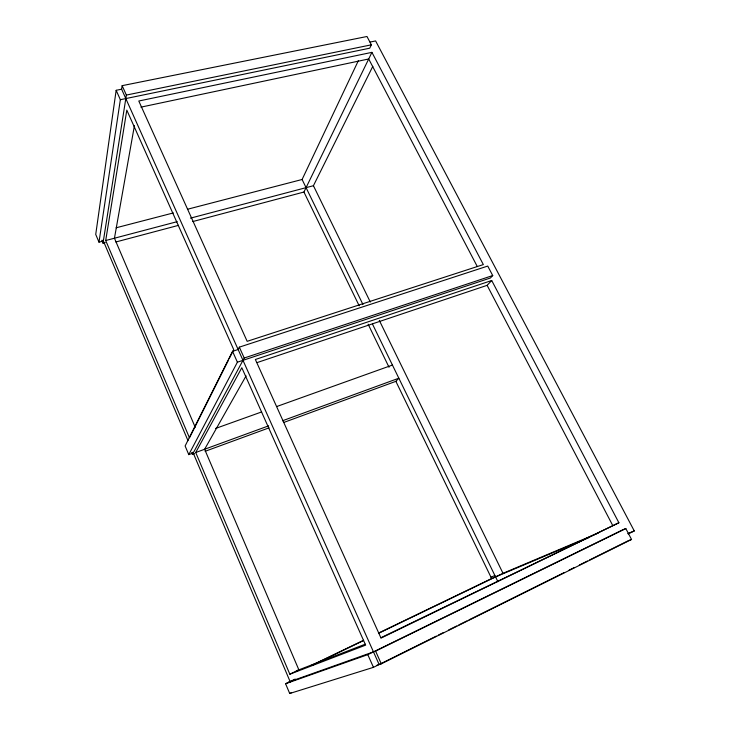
<?xml version="1.0" encoding="UTF-8"?>
<svg xmlns="http://www.w3.org/2000/svg" width="730" height="730" viewBox="0 0 730 730"><rect width="100%" height="100%" fill="white"/><g stroke="black" fill="none" stroke-linecap="round" stroke-linejoin="round"><path stroke-width="1.09" d="M98.997 242.159L120.35 99.7L369.736 48.189L371.36 44.822L366.98 36.5L122.147 85.665L121.618 89.197L116.161 90.301L95.73 234.421L98.997 242.159L103.359 241.01M105.22 242.588L103.012 243.172L126.363 95.073L122.147 85.665M228.134 360.775L189.471 437.817L105.704 240.526L126.81 110.13L233.728 349.624L229.147 358.749M134.411 125.679L114.446 238.217L195.239 427.315M187.646 209.218L302.101 179.489L358.357 60.672M192.857 221.537L303.935 192.036L371.926 52.359L483.342 264.579L247.169 341.33L138.791 101.014L371.926 52.359M190.439 218.161L313.425 185.712L372.82 66.321M188.778 454.635L237.396 362.19L490.396 278.002L492.723 275.548L487.731 266.067L239.34 347.142L238.135 349.506L232.551 351.331L185.119 445.975L188.778 454.635L193.222 453.011M191.671 452.49L192.474 454.398L244.221 358.019L492.723 275.548M195.713 452.518L241.812 367.728L365.648 645.128L289.837 674.201L195.713 452.518L268.649 425.836M246.074 375.923L204.619 449.26L298.871 669.848L289.837 674.201M283.997 422.369L395.87 381.343L398.845 378.213L282.519 420.763M257.115 362.582L487.12 285.339L491.71 280.512L618.894 522.753L381.014 638.093L255.363 359.498L491.71 280.512M295.212 679.064L285.585 683.727L289.71 693.5L373.459 667.339L436.33 636.104M438.374 635.091L443.475 632.554M448.585 630.017L456.752 625.957M458.796 624.944L466.963 620.883M469.007 619.861L563.989 572.676M569.09 570.139L574.2 567.602M579.31 565.066L587.477 561.005M589.521 559.992L628.329 540.711M376.99 665.194L381.288 663.835L631.541 539.452L625.82 528.566L622.635 529.87L367.792 654.646L285.585 683.727M628.156 533.968L634.27 530.947L375.612 40.935L370.028 42.075M288.87 681.984L375.585 651.114L625.82 528.566M289.71 693.5L291.516 692.615M380.905 637.737L618.894 522.753M311.336 665.459L363.586 640.283M378.952 632.873L491.646 578.561L589.557 537.243M311.655 665.568L363.504 640.575M378.834 633.184L503.016 573.315L598.244 533.037M490.98 577.193L494.894 575.523M627.928 533.493L634.27 530.947M629.132 540.392L631.541 539.452M296.344 670.833L365.219 644.207M205.157 451.286L269.087 427.835M192.474 454.398L194.618 453.622M215.523 428.474L261.623 411.948M276.634 406.564L392.439 365.055M115.869 241.986L178.558 225.342M105.704 240.526L177.217 221.655M116.106 227.796L173.339 212.932M140.908 107.146L368.705 58.975L477.274 266.523M126.363 95.073L371.36 44.822M487.12 285.339L612.689 525.399M313.425 185.712L370.32 302.028M379.299 320.397L503.016 573.315M302.101 179.489L362.983 304.556M372.464 324.038L497.915 581.728M303.935 192.036L359.169 305.77M368.13 324.211L389.026 367.254M491.646 578.561L395.87 381.343M239.34 347.142L244.221 358.019M375.585 651.114L381.288 663.835M121.618 89.197L379.135 664.519M116.161 90.301L120.35 99.7M232.551 351.331L237.396 362.19M367.792 654.646L373.459 667.339M102.976 240.115L187.993 440.683M192.893 452.235L290.376 682.212M101.789 240.289L103.012 243.172"/></g></svg>
